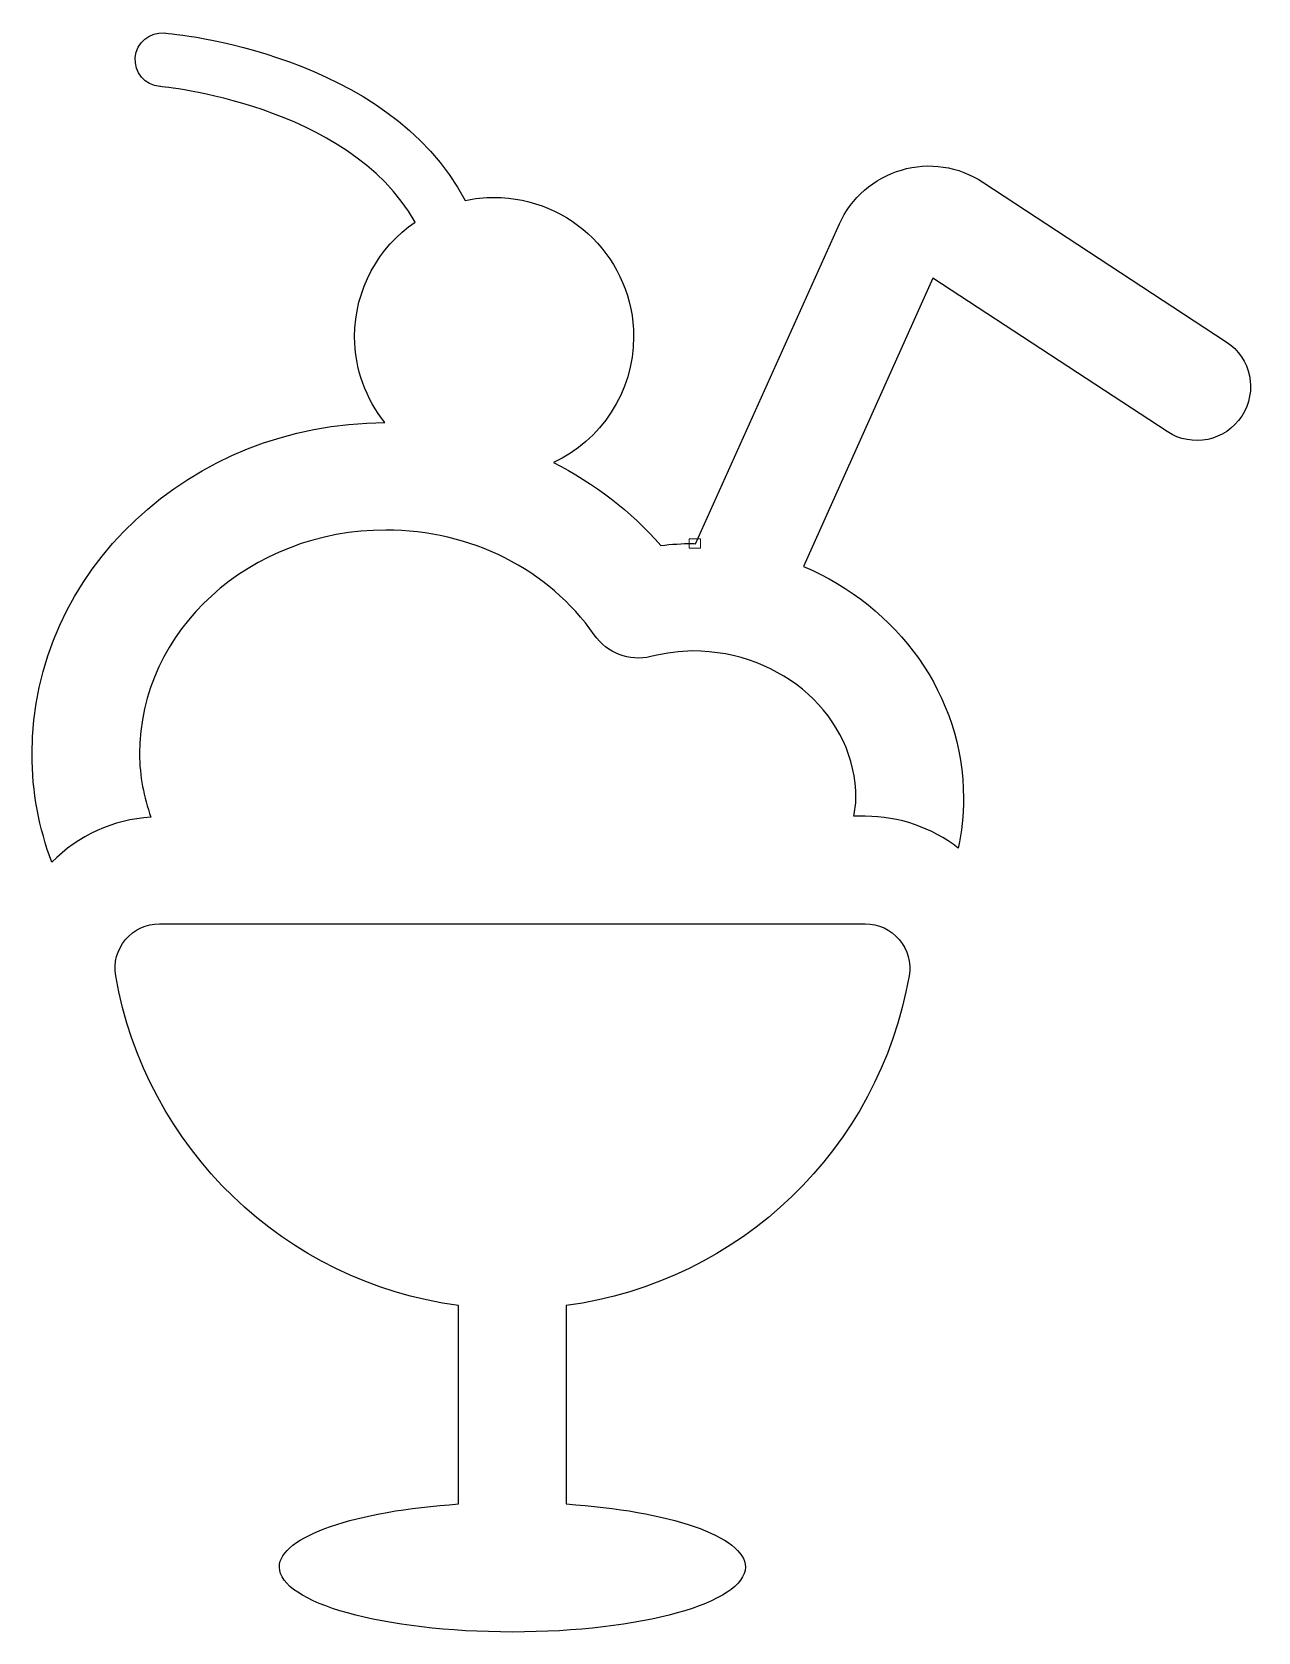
# Model space of a CAD drawing. Header units: centimetres. Extents: x -4.5 to 5.5, y -6.6 to 6.4.
import ezdxf

# ---------------------------------------------------------------- set-up
doc = ezdxf.new("R2010")
doc.units = ezdxf.units.CM
doc.header["$MEASUREMENT"] = 0
doc.layers.add('Layer 1', color=7, linetype='Continuous')

msp = doc.modelspace()

# ---------------------------------------------------------------- linework, layer by layer
at = {"layer": 'Layer 1', "color": 1, "lineweight": 13}
msp.add_lwpolyline([(0.84087, 2.22499), (0.93305, 2.22499), (0.93305, 2.30105), (0.84087, 2.30105), (0.84087, 2.22499)], close=True, dxfattribs=at)
at = {"layer": 'Layer 1'}
for points, knots in [([(5.21959, 3.90832), (5.21959, 3.90832), (3.23469, 5.20988), (3.23469, 5.20988), (3.23469, 5.20988), (3.03736, 5.33916), (2.79469, 5.37554), (2.57191, 5.30875), (2.57191, 5.30875), (2.34656, 5.24327), (2.1621, 5.08277), (2.06579, 4.86877), (2.06579, 4.86877), (2.06579, 4.86877), (0.89366, 2.26104), (0.89366, 2.26104), (0.89366, 2.26104), (0.88488, 2.26115), (0.87678, 2.26347), (0.86802, 2.26347), (0.86802, 2.26347), (0.78306, 2.26347), (0.6981, 2.25791), (0.60971, 2.24677), (0.60971, 2.24677), (0.36661, 2.52868), (0.06734, 2.75498), (-0.26516, 2.92312), (-0.26516, 2.92312), (0.11986, 3.10526), (0.38802, 3.49412), (0.38802, 3.94851), (0.38802, 3.94851), (0.38802, 4.57639), (-0.12109, 5.08532), (-0.74919, 5.08532), (-0.74919, 5.08532), (-0.83018, 5.08532), (-0.90892, 5.07622), (-0.98512, 5.06013), (-0.98512, 5.06013), (-1.61655, 6.25938), (-3.35404, 6.41953), (-3.4386, 6.42625), (-3.4386, 6.42625), (-3.55822, 6.43395), (-3.665, 6.34664), (-3.67508, 6.22593), (-3.67508, 6.22593), (-3.68492, 6.10523), (-3.59526, 5.9995), (-3.47455, 5.98966), (-3.47455, 5.98966), (-3.4569, 5.98815), (-1.93978, 5.84906), (-1.39281, 4.88463), (-1.39281, 4.88463), (-1.69047, 4.67963), (-1.88618, 4.33723), (-1.88618, 3.94848), (-1.88618, 3.94848), (-1.88618, 3.68329), (-1.79175, 3.44252), (-1.63969, 3.24916), (-1.63969, 3.24916), (-3.22686, 3.24506), (-4.51678, 2.03494), (-4.51678, 0.54716), (-4.51678, 0.54716), (-4.51678, 0.23778), (-4.45825, -0.05837), (-4.35565, -0.33544), (-4.35565, -0.33544), (-4.14031, -0.11671), (-3.85556, 0.01355), (-3.54864, 0.03133), (-3.54864, 0.03133), (-3.60243, 0.19601), (-3.64024, 0.3668), (-3.64024, 0.54716), (-3.64024, 0.54716), (-3.64024, 1.55385), (-2.73907, 2.37305), (-1.6316, 2.37305), (-1.6316, 2.37305), (-0.9395, 2.37305), (-0.30432, 2.05333), (0.0674, 1.51789), (0.0674, 1.51789), (0.17011, 1.36938), (0.35373, 1.29961), (0.52902, 1.34155), (0.52902, 1.34155), (0.65893, 1.37237), (0.76656, 1.38693), (0.868, 1.38693), (0.868, 1.38693), (1.60312, 1.38693), (2.20102, 0.84848), (2.20102, 0.18636), (2.20102, 0.18636), (2.20102, 0.13593), (2.19123, 0.08791), (2.18448, 0.03912), (2.18448, 0.03912), (2.18448, 0.03912), (2.277, 0.03911), (2.277, 0.03911), (2.277, 0.03911), (2.5545, 0.03911), (2.81945, -0.05357), (3.03395, -0.21947), (3.03395, -0.21947), (3.06176, -0.08808), (3.07758, 0.04739), (3.07758, 0.18635), (3.07758, 0.18635), (3.07758, 1.02825), (2.53973, 1.75125), (1.77207, 2.07709), (1.77207, 2.07709), (1.77207, 2.07709), (2.82868, 4.42794), (2.82868, 4.42794), (2.82868, 4.42794), (2.82868, 4.42794), (4.73889, 3.17559), (4.73889, 3.17559), (4.73889, 3.17559), (4.94132, 3.04205), (5.21355, 3.09897), (5.34579, 3.30185), (5.34579, 3.30185), (5.47854, 3.50427), (5.42205, 3.77563), (5.21959, 3.90832)], [0, 0, 0, 0, 0.02857143, 0.02857143, 0.02857143, 0.02857143, 0.05714286, 0.05714286, 0.05714286, 0.05714286, 0.08571429, 0.08571429, 0.08571429, 0.08571429, 0.11428571, 0.11428571, 0.11428571, 0.11428571, 0.14285714, 0.14285714, 0.14285714, 0.14285714, 0.17142857, 0.17142857, 0.17142857, 0.17142857, 0.2, 0.2, 0.2, 0.2, 0.22857143, 0.22857143, 0.22857143, 0.22857143, 0.25714286, 0.25714286, 0.25714286, 0.25714286, 0.28571429, 0.28571429, 0.28571429, 0.28571429, 0.31428571, 0.31428571, 0.31428571, 0.31428571, 0.34285714, 0.34285714, 0.34285714, 0.34285714, 0.37142857, 0.37142857, 0.37142857, 0.37142857, 0.4, 0.4, 0.4, 0.4, 0.42857143, 0.42857143, 0.42857143, 0.42857143, 0.45714286, 0.45714286, 0.45714286, 0.45714286, 0.48571429, 0.48571429, 0.48571429, 0.48571429, 0.51428571, 0.51428571, 0.51428571, 0.51428571, 0.54285714, 0.54285714, 0.54285714, 0.54285714, 0.57142857, 0.57142857, 0.57142857, 0.57142857, 0.6, 0.6, 0.6, 0.6, 0.62857143, 0.62857143, 0.62857143, 0.62857143, 0.65714286, 0.65714286, 0.65714286, 0.65714286, 0.68571429, 0.68571429, 0.68571429, 0.68571429, 0.71428571, 0.71428571, 0.71428571, 0.71428571, 0.74285714, 0.74285714, 0.74285714, 0.74285714, 0.77142857, 0.77142857, 0.77142857, 0.77142857, 0.8, 0.8, 0.8, 0.8, 0.82857143, 0.82857143, 0.82857143, 0.82857143, 0.85714286, 0.85714286, 0.85714286, 0.85714286, 0.88571429, 0.88571429, 0.88571429, 0.88571429, 0.91428571, 0.91428571, 0.91428571, 0.91428571, 0.94285714, 0.94285714, 0.94285714, 0.94285714, 1, 1, 1, 1]), ([(2.27703, -0.83746), (2.27703, -0.83746), (-3.47758, -0.83746), (-3.47758, -0.83746), (-3.47758, -0.83746), (-3.58437, -0.83746), (-3.6856, -0.8845), (-3.75449, -0.96626), (-3.75449, -0.96626), (-3.82318, -1.04804), (-3.8527, -1.15589), (-3.83453, -1.26119), (-3.83453, -1.26119), (-3.59119, -2.66478), (-2.45923, -3.76018), (-1.03855, -3.95012), (-1.03855, -3.95012), (-1.03855, -3.95012), (-1.03855, -5.56794), (-1.03855, -5.56794), (-1.03855, -5.56794), (-1.87529, -5.62329), (-2.49958, -5.8317), (-2.49958, -6.08181), (-2.49958, -6.08181), (-2.49958, -6.3746), (-1.64931, -6.61172), (-0.60029, -6.61172), (-0.60029, -6.61172), (0.44878, -6.61172), (1.29902, -6.3746), (1.29902, -6.08181), (1.29902, -6.08181), (1.29902, -5.83173), (0.67476, -5.62334), (-0.16198, -5.56796), (-0.16198, -5.56796), (-0.16198, -5.56796), (-0.16198, -3.95011), (-0.16198, -3.95011), (-0.16198, -3.95011), (1.25873, -3.76011), (2.39069, -2.66474), (2.634, -1.26118), (2.634, -1.26118), (2.65242, -1.1559), (2.62307, -1.04803), (2.55418, -0.96625), (2.55418, -0.96625), (2.4855, -0.8845), (2.38403, -0.83746), (2.27703, -0.83746)], [0, 0, 0, 0, 0.07142857, 0.07142857, 0.07142857, 0.07142857, 0.14285714, 0.14285714, 0.14285714, 0.14285714, 0.21428571, 0.21428571, 0.21428571, 0.21428571, 0.28571429, 0.28571429, 0.28571429, 0.28571429, 0.35714286, 0.35714286, 0.35714286, 0.35714286, 0.42857143, 0.42857143, 0.42857143, 0.42857143, 0.5, 0.5, 0.5, 0.5, 0.57142857, 0.57142857, 0.57142857, 0.57142857, 0.64285714, 0.64285714, 0.64285714, 0.64285714, 0.71428571, 0.71428571, 0.71428571, 0.71428571, 0.78571429, 0.78571429, 0.78571429, 0.78571429, 0.85714286, 0.85714286, 0.85714286, 0.85714286, 1, 1, 1, 1])]:
    msp.add_open_spline(points, degree=3, knots=knots, dxfattribs=at)

doc.saveas('drawing.dxf')
